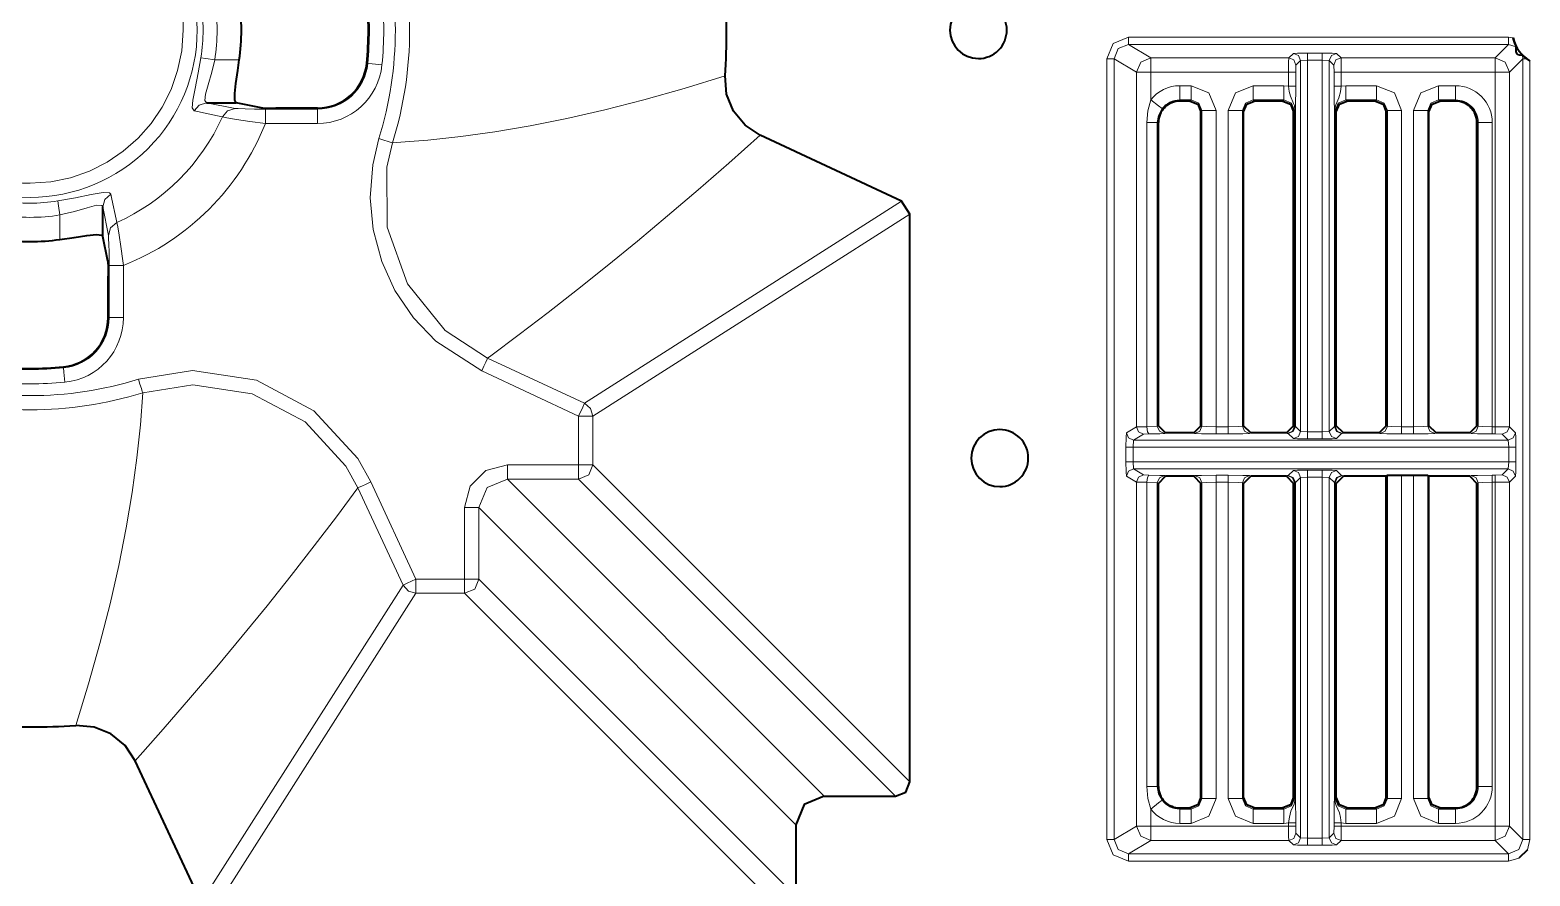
# Model space of a CAD drawing. Header units: millimetres. Extents: x 0 to 2941, y -405 to 1422.
# Drawn here: x 771.6 to 876.8, y 566.4 to 625.7 of the extents above; entities that cross this region are included whole.
import ezdxf

# ---------------------------------------------------------------- set-up
doc = ezdxf.new("R2010")
doc.units = ezdxf.units.MM
doc.layers.add('FINE', color=9, linetype='Continuous')
doc.layers.add('OUTLINE', color=7, linetype='Continuous')

msp = doc.modelspace()

# ---------------------------------------------------------------- linework, layer by layer
at = {"layer": 'FINE', "lineweight": 9}
for p, q in [((875.25, 625.18), (848.59, 625.18)), ((875.58, 625.14), (875.25, 625.18)), ((860.16, 624.05), (859.84, 623.73)), ((863.5, 623.73), (863.18, 624.05)), ((875.25, 624.68), (874.31, 623.73)), ((875.25, 624.68), (875.79, 624.52)), ((876.22, 623.93), (876.25, 623.68)), ((786.24, 623.59), (784.52, 623.59)), ((795.25, 623.34), (795.18, 623.35)), ((847.09, 623.68), (847.09, 568.95)), ((847.59, 623.68), (849.16, 622.73)), ((849.16, 622.73), (849.16, 597.87)), ((859.84, 623.73), (850.16, 623.73)), ((859.83, 622.73), (859.83, 621.76)), ((860.34, 623.23), (860.66, 623.55)), ((860.66, 623.55), (861.16, 623.57)), ((860.66, 597.56), (860.66, 623.55)), ((861.16, 623.57), (861.16, 597.53)), ((861.16, 623.57), (862.18, 623.57)), ((862.68, 623.55), (863, 623.23)), ((862.68, 623.55), (862.68, 597.56)), ((863, 623.23), (863.01, 622.73)), ((863.01, 622.73), (863.01, 621.76)), ((874.31, 623.73), (863.5, 623.73)), ((863.51, 621.76), (863.51, 622.73)), ((875.31, 622.73), (876.25, 623.68)), ((875.31, 597.87), (875.31, 622.73)), ((876.25, 623.68), (876.25, 568.95)), ((876.75, 568.95), (876.75, 623.53)), ((853, 621.79), (852.2, 621.79)), ((859.83, 621.76), (859.5, 621.79)), ((863.84, 621.79), (863.51, 621.76)), ((866, 621.79), (863.84, 621.79)), ((871.53, 621.79), (870.34, 621.79)), ((852.2, 620.71), (852.2, 620.79)), ((852.2, 620.79), (853, 620.79)), ((853, 620.79), (852.92, 620.71)), ((857.42, 620.71), (857.34, 620.79)), ((857.34, 620.79), (859.5, 620.79)), ((859.5, 620.79), (859.42, 620.71)), ((863.92, 620.71), (863.84, 620.79)), ((863.84, 620.79), (866, 620.79)), ((866, 620.79), (865.92, 620.71)), ((870.42, 620.71), (870.34, 620.79)), ((870.34, 620.79), (871.53, 620.79)), ((871.53, 620.79), (871.53, 620.71)), ((783.95, 620.59), (785.96, 620.2)), ((788.07, 620.14), (791.72, 620.14)), ((791.72, 620.21), (791.72, 620.14)), ((853.67, 619.96), (853.75, 620.04)), ((853.75, 620.04), (853.75, 597.92)), ((854.75, 597.89), (854.75, 620.04)), ((855.59, 620.04), (855.59, 597.89)), ((856.59, 597.92), (856.59, 620.04)), ((856.59, 620.04), (856.67, 619.96)), ((860.17, 619.96), (860.25, 620.04)), ((860.25, 620.04), (860.25, 597.92)), ((860.28, 620.04), (860.28, 597.91)), ((860.3, 597.91), (860.3, 620.04)), ((863.04, 620.04), (863.04, 597.91)), ((863.09, 620.04), (863.17, 619.96)), ((867.75, 597.89), (867.75, 620.04)), ((868.59, 620.04), (868.59, 597.89)), ((791.72, 619.14), (788.07, 619.14)), ((849.89, 619.21), (849.89, 597.89)), ((850.62, 619.21), (850.7, 619.21)), ((850.62, 597.92), (850.62, 619.21)), ((873.03, 619.21), (873.12, 619.21)), ((873.12, 619.21), (873.12, 597.92)), ((874.11, 597.89), (874.11, 619.21)), ((796.99, 617.79), (797.24, 617.8)), ((777.06, 611.3), (776.67, 613.3)), ((832.69, 613.69), (810.46, 599.53)), ((773.67, 612.73), (773.67, 611.01)), ((811.04, 598.62), (833.27, 612.78)), ((777.12, 605.54), (777.12, 609.19)), ((778.12, 609.19), (778.12, 605.54)), ((777.12, 605.54), (777.05, 605.54)), ((803.88, 602.86), (803.66, 602.7)), ((773.91, 602.08), (773.92, 602.01)), ((810.04, 598.62), (803.24, 601.8)), ((803.66, 602.7), (810.46, 599.53)), ((810.04, 595.21), (810.04, 598.62)), ((811.04, 598.62), (811.04, 595.21)), ((849.89, 597.89), (849.16, 597.87)), ((850.62, 597.92), (849.89, 597.89)), ((850.7, 597.96), (850.62, 597.92)), ((851.12, 597.42), (851.2, 597.46)), ((853.17, 597.46), (853.25, 597.42)), ((853.75, 597.92), (853.67, 597.96)), ((855.59, 597.89), (854.75, 597.89)), ((856.67, 597.96), (856.59, 597.92)), ((857.09, 597.42), (857.17, 597.46)), ((859.67, 597.46), (859.75, 597.42)), ((860.25, 597.92), (860.17, 597.96)), ((860.28, 597.91), (860.25, 597.92)), ((860.66, 597.56), (860.3, 597.91)), ((861.16, 597.53), (860.66, 597.56)), ((862.18, 597.53), (861.16, 597.53)), ((862.68, 597.56), (862.18, 597.53)), ((863.04, 597.91), (862.68, 597.56)), ((863.09, 597.92), (863.06, 597.91)), ((863.59, 597.42), (863.67, 597.46)), ((866.17, 597.46), (866.25, 597.42)), ((868.59, 597.89), (867.75, 597.89)), ((869.67, 597.96), (869.59, 597.92)), ((870.09, 597.42), (870.17, 597.46)), ((872.53, 597.46), (872.62, 597.42)), ((873.12, 597.92), (873.03, 597.96)), ((874.31, 597.89), (874.11, 597.89)), ((875.73, 597.45), (875.31, 597.87)), ((848.42, 596.45), (848.42, 595.43)), ((848.96, 596.95), (849.66, 597.37)), ((848.96, 596.95), (875.23, 596.95)), ((849.66, 597.37), (850.03, 597.39)), ((854.75, 597.39), (855.59, 597.39)), ((859.75, 597.42), (859.8, 597.42)), ((859.8, 597.42), (860.16, 597.06)), ((861.16, 597.03), (862.18, 597.03)), ((863.18, 597.06), (863.54, 597.42)), ((863.54, 597.42), (863.59, 597.42)), ((867.75, 597.39), (868.59, 597.39)), ((874.11, 597.39), (874.31, 597.39)), ((874.31, 597.39), (874.81, 597.37)), ((874.81, 597.37), (875.23, 596.95)), ((875.26, 596.45), (875.26, 595.43)), ((875.76, 595.43), (875.76, 596.45)), ((848.92, 595.43), (875.26, 595.43)), ((848.96, 594.93), (848.92, 595.43)), ((875.26, 595.43), (875.23, 594.93)), ((805.04, 595.21), (810.04, 595.21)), ((833.27, 572.99), (811.04, 595.21)), ((849.66, 594.51), (848.96, 594.93)), ((875.23, 594.93), (848.96, 594.93)), ((850.03, 594.5), (849.66, 594.51)), ((851.2, 594.42), (851.12, 594.46)), ((853.25, 594.46), (853.17, 594.42)), ((855.59, 594.49), (854.75, 594.49)), ((857.17, 594.42), (857.09, 594.46)), ((859.75, 594.46), (859.67, 594.42)), ((860.3, 593.97), (860.66, 594.32)), ((860.66, 594.32), (861.16, 594.35)), ((860.66, 569.08), (860.66, 594.32)), ((861.16, 594.35), (861.16, 569.06)), ((861.16, 594.35), (862.18, 594.35)), ((862.18, 569.06), (862.18, 594.35)), ((862.18, 594.35), (862.68, 594.32)), ((862.68, 594.32), (862.68, 569.08)), ((862.68, 594.32), (863.04, 593.97)), ((866.75, 594.46), (866.75, 571.84)), ((867.75, 571.84), (867.75, 594.48)), ((868.59, 594.48), (868.59, 571.84)), ((869.59, 571.84), (869.59, 594.46)), ((872.62, 594.46), (872.53, 594.42)), ((874.81, 594.51), (874.31, 594.49)), ((875.23, 594.93), (874.81, 594.51)), ((875.31, 594.01), (875.73, 594.43)), ((795.46, 594.02), (798.63, 587.21)), ((810.04, 594.22), (805.04, 594.22)), ((827.26, 571.99), (805.04, 594.22)), ((810.04, 594.22), (832.27, 571.99)), ((849.16, 594.01), (849.89, 594)), ((849.16, 594.01), (849.16, 569.9)), ((849.89, 594), (850.62, 593.96)), ((850.62, 572.67), (850.62, 593.96)), ((850.62, 593.96), (850.7, 593.92)), ((853.67, 593.92), (853.75, 593.96)), ((853.75, 593.96), (853.75, 571.84)), ((854.75, 571.84), (854.75, 594)), ((854.75, 594), (855.59, 594)), ((860.25, 593.96), (860.28, 593.97)), ((860.28, 593.97), (860.28, 571.84)), ((860.3, 571.84), (860.3, 593.97)), ((863.04, 593.97), (863.04, 571.84)), ((863.06, 571.84), (863.06, 593.97)), ((863.06, 593.97), (863.09, 593.96)), ((863.09, 593.96), (863.17, 593.92)), ((863.09, 571.84), (863.09, 593.96)), ((873.03, 593.92), (873.12, 593.96)), ((873.12, 593.96), (873.12, 572.67)), ((874.11, 572.67), (874.11, 594)), ((874.11, 594), (874.31, 594)), ((875.31, 569.9), (875.31, 594.01)), ((803.04, 592.22), (803.04, 587.21)), ((825.27, 569.99), (803.04, 592.22)), ((803.04, 587.21), (825.27, 564.99)), ((798.63, 586.22), (784.47, 563.99)), ((802.04, 586.22), (798.63, 586.22)), ((824.27, 563.99), (802.04, 586.22)), ((850.7, 572.67), (850.62, 572.67)), ((873.12, 572.67), (873.03, 572.67)), ((852.2, 571.09), (852.2, 571.17)), ((852.92, 571.17), (853, 571.09)), ((853.75, 571.84), (853.67, 571.92)), ((856.67, 571.92), (856.59, 571.84)), ((857.34, 571.09), (857.42, 571.17)), ((859.42, 571.17), (859.5, 571.09)), ((860.25, 571.84), (860.17, 571.92)), ((863.17, 571.92), (863.09, 571.84)), ((863.84, 571.09), (863.92, 571.17)), ((866.75, 571.84), (866.67, 571.92)), ((869.67, 571.92), (869.59, 571.84)), ((871.53, 571.17), (871.53, 571.09)), ((850.16, 569.9), (850.16, 571.09)), ((853, 571.09), (852.2, 571.09)), ((859.5, 571.09), (857.34, 571.09)), ((859.5, 570.09), (859.83, 570.12)), ((859.83, 570.12), (859.83, 569.9)), ((860.33, 569.9), (860.33, 570.12)), ((863.01, 570.12), (863.01, 569.9)), ((863.51, 569.9), (863.51, 570.12)), ((863.51, 570.12), (863.84, 570.09)), ((859.83, 569.9), (850.16, 569.9)), ((852.2, 570.09), (853, 570.09)), ((857.34, 570.09), (859.5, 570.09)), ((861.16, 569.06), (860.66, 569.08)), ((862.68, 569.08), (862.18, 569.06)), ((863, 569.4), (862.68, 569.08)), ((863.01, 569.9), (863, 569.4)), ((863.84, 570.09), (866, 570.09)), ((870.34, 570.09), (871.53, 570.09)), ((876.25, 568.95), (875.31, 569.9)), ((848.59, 567.95), (850.16, 568.9)), ((850.16, 568.9), (859.84, 568.9)), ((859.84, 568.9), (860.16, 568.58)), ((862.18, 569.06), (861.16, 569.06)), ((861.16, 568.56), (862.18, 568.56)), ((874.31, 568.9), (875.25, 567.95)), ((876.57, 568.23), (876.75, 568.95)), ((875.25, 567.95), (848.59, 567.95)), ((848.59, 567.45), (875.25, 567.45)), ((875.25, 567.45), (875.98, 567.64))]:
    msp.add_line(p, q, dxfattribs=at)
for points in [[(759.84, 625.69, 0.414211), (771.57, 613.96, 0.414218), (783.29, 625.69, 0.414214), (771.57, 637.42), (769.98, 637.31), (768.46, 637), (767.02, 636.49), (765.67, 635.81), (764.42, 634.96), (763.29, 633.97), (762.3, 632.84), (761.45, 631.59), (760.77, 630.24), (760.26, 628.79), (759.95, 627.27)], [(782.31, 625.69, 0.414214), (771.57, 636.43, 0.414214), (760.82, 625.69, 0.414214), (771.57, 614.95), (773.02, 615.05), (774.41, 615.33), (775.73, 615.8), (776.97, 616.42), (778.11, 617.2), (779.15, 618.11), (780.06, 619.14), (780.83, 620.29), (781.46, 621.53), (781.92, 622.85), (782.21, 624.24)]]:
    msp.add_lwpolyline(points, format="xyb", close=True, dxfattribs=at)
for points in [[(796.03, 618.08, 0.15187), (796.03, 633.3)], [(796.99, 617.79, 0.151867), (796.99, 633.59)], [(795.25, 623.34, 0.049515), (795.25, 628.04)], [(796.25, 623.24, 0.049498), (796.25, 628.14)], [(783.55, 623.75, 0.080633), (783.55, 627.64)], [(784.52, 623.59, 0.080661), (784.52, 627.79)], [(791.72, 620.14, 0.385547), (795.25, 623.34)], [(791.72, 619.14, 0.385515), (796.25, 623.24)], [(852.2, 621.79, 0.232236), (850.16, 620.79)], [(874.11, 619.21, 0.414223), (871.53, 621.79)], [(852.2, 620.79, 0.232235), (850.95, 620.18)], [(873.12, 619.21, 0.414214), (871.53, 620.79)], [(777.65, 612.2, 0.182774), (785.06, 619.6)], [(778.12, 609.19, 0.206644), (788.07, 619.14)], [(769.62, 613.71, 0.080633), (773.51, 613.71)], [(769.46, 612.73, 0.080596), (773.67, 612.73)], [(773.92, 602.01, 0.385535), (777.12, 605.54)], [(774.02, 601.01, 0.385539), (778.12, 605.54)], [(769.22, 602.01, 0.049515), (773.92, 602.01)], [(763.96, 601.22, 0.151862), (779.17, 601.22)], [(769.12, 601.01, 0.049477), (774.02, 601.01)], [(763.66, 600.27, 0.151877), (779.47, 600.27)], [(871.53, 571.09, 0.414214), (873.12, 572.67)], [(871.53, 570.09, 0.414223), (874.11, 572.67)], [(850.95, 571.71, 0.232253), (852.2, 571.09)], [(850.16, 571.09, 0.23223), (852.2, 570.09)]]:
    msp.add_lwpolyline(points, format="xyb", dxfattribs=at)
for points in [[(848.59, 625.18), (847.53, 624.74), (847.09, 623.68)], [(848.59, 624.68), (848.59, 624.83), (848.59, 625.18)], [(875.25, 624.68), (875.25, 624.83), (875.25, 625.18)], [(847.59, 623.68), (847.88, 624.39), (848.59, 624.68)], [(850.16, 623.73), (848.59, 624.68), (875.25, 624.68)], [(862.18, 624.07), (861.16, 624.07), (860.46, 624.07), (860.16, 624.05)], [(860.16, 624.05), (860.51, 623.9), (860.66, 623.55)], [(861.16, 624.07), (861.16, 623.92), (861.16, 623.57)], [(862.18, 624.07), (862.18, 623.92), (862.18, 623.57)], [(863.18, 624.05), (862.88, 624.07), (862.18, 624.07)], [(863.18, 624.05), (862.83, 623.9), (862.68, 623.55)], [(783.07, 620.03), (782.94, 620.24), (782.98, 620.78), (783.14, 621.6), (783.36, 622.69), (783.55, 623.75)], [(783.55, 623.75), (783.89, 623.69), (784.52, 623.59)], [(784.52, 623.59), (784.32, 622.73), (784.06, 621.85), (783.88, 621.19), (783.83, 620.76), (783.95, 620.59)], [(795.25, 623.34), (795.55, 623.31), (796.25, 623.24)], [(847.09, 623.68), (847.44, 623.68), (847.59, 623.68)], [(849.16, 569.9), (847.59, 568.95), (847.59, 623.68)], [(850.16, 623.73), (849.46, 623.44), (849.16, 622.73)], [(850.16, 622.73), (849.47, 622.73), (849.16, 622.73)], [(850.16, 622.73), (850.16, 623.43), (850.16, 623.73)], [(850.16, 620.79), (850.16, 622.73), (859.83, 622.73)], [(859.84, 623.73), (859.83, 623.43), (859.83, 622.73)], [(859.83, 622.73), (860.18, 622.73), (860.33, 622.73)], [(859.84, 623.73), (860.2, 623.59), (860.34, 623.23)], [(860.33, 621.76), (860.33, 622.73), (860.34, 623.23)], [(862.18, 597.53), (862.18, 623.57), (862.68, 623.55)], [(863.5, 623.73), (863.14, 623.59), (863, 623.23)], [(863.51, 622.73), (863.16, 622.73), (863.01, 622.73)], [(863.51, 622.73), (863.51, 623.43), (863.5, 623.73)], [(863.51, 622.73), (874.31, 622.73), (874.31, 597.89)], [(875.31, 622.73), (875.02, 623.44), (874.31, 623.73)], [(874.31, 622.73), (874.31, 623.43), (874.31, 623.73)], [(875.31, 622.73), (875.01, 622.73), (874.31, 622.73)], [(876.25, 623.68), (876.33, 623.68), (876.53, 623.68)], [(820.31, 622.48), (817.43, 621.6), (814.62, 620.8), (811.88, 620.1), (809.22, 619.49), (806.63, 618.98), (804.16, 618.56), (801.77, 618.22), (799.46, 617.97), (797.24, 617.8)], [(852.2, 620.79), (852.2, 621.1), (852.2, 621.79)], [(853, 620.79), (853, 621.1), (853, 621.79)], [(854.75, 620.04), (854.24, 621.28), (853, 621.79)], [(859.5, 621.79), (857.34, 621.79), (856.1, 621.28), (855.59, 620.04)], [(857.34, 620.79), (857.34, 621.1), (857.34, 621.79)], [(859.5, 620.79), (859.5, 621.1), (859.5, 621.79)], [(859.83, 621.76), (860.18, 621.76), (860.33, 621.76)], [(859.83, 621.76), (859.87, 621.39), (859.95, 621.05), (860.17, 620.53), (860.23, 620.4), (860.25, 620.29), (860.28, 620.14), (860.28, 620.07), (860.28, 620.04)], [(860.3, 620.04), (860.3, 620.05), (860.3, 620.08), (860.3, 620.14), (860.3, 620.19), (860.31, 620.26), (860.32, 620.76), (860.33, 621.23), (860.33, 621.76)], [(863.51, 621.76), (863.16, 621.76), (863.01, 621.76)], [(863.01, 621.76), (863.01, 621.17), (863.02, 620.62), (863.04, 620.21), (863.04, 620.1), (863.04, 620.07), (863.04, 620.04)], [(863.06, 597.91), (863.06, 620.04), (863.06, 620.11), (863.07, 620.2), (863.13, 620.44), (863.35, 620.94), (863.46, 621.35), (863.51, 621.76)], [(863.84, 621.79), (863.84, 621.1), (863.84, 620.79)], [(866, 621.79), (866, 621.1), (866, 620.79)], [(867.75, 620.04), (867.24, 621.28), (866, 621.79)], [(870.34, 621.79), (869.1, 621.28), (868.59, 620.04)], [(870.34, 621.79), (870.34, 621.1), (870.34, 620.79)], [(871.53, 621.79), (871.53, 621.1), (871.53, 620.79)], [(850.16, 620.79), (849.96, 620.03), (849.89, 619.21)], [(850.95, 620.18), (850.71, 620.37), (850.16, 620.79)], [(853, 620.79), (853.53, 620.57), (853.75, 620.04)], [(856.59, 620.04), (856.81, 620.57), (857.34, 620.79)], [(859.5, 620.79), (860.03, 620.57), (860.25, 620.04)], [(863.06, 620.04), (863.08, 620.04), (863.09, 620.04), (863.31, 620.57), (863.84, 620.79)], [(866, 620.79), (866.53, 620.57), (866.75, 620.04)], [(869.59, 620.04), (869.81, 620.57), (870.34, 620.79)], [(783.07, 620.03), (783.43, 620.43), (783.95, 620.59)], [(785.06, 619.6), (784.71, 619.68), (783.32, 619.97), (783.07, 620.03)], [(785.06, 619.6), (785.42, 620.03), (785.96, 620.2)], [(788.07, 619.14), (786.99, 619.28), (786.04, 619.42), (785.36, 619.54), (785.06, 619.6)], [(785.96, 620.2), (786.17, 620.18), (786.65, 620.16), (787.32, 620.14), (788.07, 620.14)], [(788.07, 619.14), (788.07, 619.83), (788.07, 620.14)], [(791.72, 620.14), (791.72, 619.83), (791.72, 619.14)], [(850.62, 619.21), (850.7, 619.71), (850.95, 620.18)], [(854.75, 620.04), (854.06, 620.04), (853.75, 620.04)], [(855.59, 620.04), (856.28, 620.04), (856.59, 620.04)], [(860.25, 620.04), (860.26, 620.04), (860.28, 620.04)], [(860.28, 620.04), (860.29, 620.04), (860.3, 620.04)], [(863.06, 620.04), (863.04, 620.04), (863.04, 620.04)], [(863.17, 597.96), (863.09, 597.92), (863.09, 620.04)], [(866.67, 619.96), (866.75, 620.04), (866.75, 597.92), (866.67, 597.96)], [(866.75, 620.04), (867.06, 620.04), (867.75, 620.04)], [(868.59, 620.04), (869.28, 620.04), (869.59, 620.04)], [(869.59, 597.92), (869.59, 620.04), (869.67, 619.96)], [(850.62, 619.21), (850.4, 619.21), (849.89, 619.21)], [(874.11, 619.21), (873.43, 619.21), (873.12, 619.21)], [(803.24, 601.8), (800.03, 603.89), (798.47, 605.51), (797.16, 607.43), (796.23, 609.47), (795.63, 611.7), (795.42, 613.94), (795.6, 616.25), (796.03, 618.08)], [(796.03, 618.08), (796.39, 617.97), (796.69, 617.88), (796.9, 617.81), (796.99, 617.79)], [(796.99, 617.79), (796.59, 616.09), (796.61, 611.88), (798.03, 607.91), (800.69, 604.64), (803.66, 602.7)], [(803.88, 602.86), (805.87, 604.34), (807.9, 605.89), (809.96, 607.5), (812.04, 609.17), (814.16, 610.9), (816.27, 612.66), (818.41, 614.49), (820.58, 616.37), (822.78, 618.31)], [(773.51, 613.71), (774.75, 613.93), (775.85, 614.16), (776.69, 614.31), (777.15, 614.28), (777.23, 614.19)], [(773.51, 613.71), (773.57, 613.37), (773.67, 612.73)], [(776.67, 613.3), (776.6, 613.4), (776.24, 613.41), (775.57, 613.24), (774.68, 612.98), (773.67, 612.73)], [(776.67, 613.3), (776.82, 613.82), (777.23, 614.19)], [(777.23, 614.19), (777.31, 613.84), (777.6, 612.44), (777.65, 612.2)], [(777.06, 611.3), (777.22, 611.83), (777.65, 612.2)], [(777.65, 612.2), (777.72, 611.89), (777.82, 611.31), (777.94, 610.52), (778.08, 609.52), (778.12, 609.19)], [(777.12, 609.19), (777.12, 609.42), (777.11, 610.12), (777.1, 610.68), (777.08, 611.08), (777.06, 611.3)], [(777.12, 609.19), (777.42, 609.19), (778.12, 609.19)], [(777.12, 605.54), (777.42, 605.54), (778.12, 605.54)], [(773.92, 602.01), (773.95, 601.7), (774.02, 601.01)], [(779.17, 601.22), (782.96, 601.83), (787.46, 601.15), (791.47, 599.01), (794.55, 595.67), (795.46, 594.02)], [(803.24, 601.8), (803.39, 602.13), (803.53, 602.42), (803.62, 602.62), (803.66, 602.7)], [(779.17, 601.22), (779.28, 600.87), (779.38, 600.57), (779.44, 600.36), (779.47, 600.27)], [(794.56, 593.6), (793.71, 595.12), (790.86, 598.22), (787.14, 600.2), (782.98, 600.83), (779.47, 600.27)], [(774.77, 576.95), (775.67, 579.86), (776.47, 582.7), (777.18, 585.47), (777.79, 588.17), (778.31, 590.79), (778.73, 593.28), (779.06, 595.7), (779.31, 598.03), (779.47, 600.27)], [(810.04, 598.62), (810.33, 599.25), (810.46, 599.53)], [(810.04, 598.62), (810.73, 598.62), (811.04, 598.62)], [(810.46, 599.53), (810.88, 599.16), (811.04, 598.62)], [(849.16, 597.87), (848.46, 597.45), (848.43, 597.15), (848.42, 596.45)], [(849.16, 597.87), (849.31, 597.52), (849.66, 597.37)], [(849.89, 597.89), (849.93, 597.54), (850.03, 597.39)], [(850.62, 597.92), (850.77, 597.57), (851.12, 597.42)], [(853.25, 597.42), (853.6, 597.57), (853.75, 597.92)], [(854.75, 597.89), (854.06, 597.9), (853.75, 597.92)], [(854.75, 597.39), (854.75, 597.54), (854.75, 597.89)], [(856.59, 597.92), (856.28, 597.9), (855.59, 597.89)], [(855.59, 597.39), (855.59, 597.54), (855.59, 597.89)], [(856.59, 597.92), (856.73, 597.57), (857.09, 597.42)], [(860.25, 597.92), (860.1, 597.57), (859.75, 597.42)], [(860.3, 597.91), (860.15, 597.56), (859.8, 597.42)], [(860.28, 597.91), (860.14, 597.56), (859.8, 597.42)], [(860.66, 597.56), (860.51, 597.2), (860.16, 597.06)], [(860.3, 597.91), (860.29, 597.91), (860.28, 597.91)], [(861.16, 597.53), (861.16, 597.18), (861.16, 597.03)], [(862.18, 597.53), (862.18, 597.18), (862.18, 597.03)], [(862.68, 597.56), (862.83, 597.2), (863.18, 597.06)], [(863.04, 597.91), (863.19, 597.56), (863.54, 597.42)], [(863.06, 597.91), (863.04, 597.91), (863.04, 597.91)], [(863.06, 597.91), (863.2, 597.56), (863.54, 597.42)], [(863.09, 597.92), (863.23, 597.57), (863.59, 597.42)], [(866.25, 597.42), (866.6, 597.57), (866.75, 597.92)], [(867.75, 597.89), (867.06, 597.9), (866.75, 597.92)], [(867.75, 597.39), (867.75, 597.54), (867.75, 597.89)], [(869.59, 597.92), (869.28, 597.9), (868.59, 597.89)], [(868.59, 597.39), (868.59, 597.54), (868.59, 597.89)], [(870.09, 597.42), (869.73, 597.57), (869.59, 597.92)], [(872.62, 597.42), (872.97, 597.57), (873.12, 597.92)], [(874.11, 597.89), (873.43, 597.9), (873.12, 597.92)], [(874.11, 597.39), (874.11, 597.54), (874.11, 597.89)], [(874.31, 597.89), (874.31, 597.54), (874.31, 597.39)], [(875.31, 597.87), (875.01, 597.88), (874.31, 597.89)], [(875.31, 597.87), (875.16, 597.52), (874.81, 597.37)], [(848.42, 596.45), (848.57, 596.45), (848.92, 596.45)], [(848.46, 597.45), (848.61, 597.1), (848.96, 596.95)], [(875.23, 596.95), (875.26, 596.45), (848.92, 596.45)], [(848.92, 595.43), (848.92, 596.45), (848.96, 596.95)], [(850.03, 597.39), (850.79, 597.4), (851.12, 597.42)], [(853.25, 597.42), (853.72, 597.4), (854.75, 597.39)], [(855.59, 597.39), (856.62, 597.4), (857.09, 597.42)], [(860.16, 597.06), (860.46, 597.04), (861.16, 597.03)], [(862.18, 597.03), (862.88, 597.04), (863.18, 597.06)], [(866.25, 597.42), (866.72, 597.4), (867.75, 597.39)], [(868.59, 597.39), (869.62, 597.4), (870.09, 597.42)], [(872.62, 597.42), (873.08, 597.4), (874.11, 597.39)], [(875.73, 597.45), (875.58, 597.1), (875.23, 596.95)], [(875.76, 596.45), (875.6, 596.45), (875.26, 596.45)], [(875.76, 596.45), (875.75, 597.15), (875.73, 597.45)], [(848.42, 595.43), (848.57, 595.43), (848.92, 595.43)], [(848.42, 595.43), (848.43, 594.73), (848.46, 594.43), (849.16, 594.01)], [(875.76, 595.43), (875.6, 595.43), (875.26, 595.43)], [(875.73, 594.43), (875.75, 594.73), (875.76, 595.43)], [(802.04, 592.22), (802.44, 593.72), (803.54, 594.81), (805.04, 595.21)], [(805.04, 595.21), (805.04, 594.53), (805.04, 594.22)], [(810.04, 595.21), (810.73, 595.21), (811.04, 595.21)], [(810.04, 595.21), (810.04, 594.53), (810.04, 594.22)], [(811.04, 595.21), (810.75, 594.51), (810.04, 594.22)], [(848.46, 594.43), (848.61, 594.78), (848.96, 594.93)], [(849.16, 594.01), (849.31, 594.36), (849.66, 594.51)], [(849.89, 594), (849.93, 594.34), (850.03, 594.5)], [(851.12, 594.46), (850.79, 594.48), (850.03, 594.5)], [(850.62, 593.96), (850.77, 594.31), (851.12, 594.46)], [(854.75, 594.49), (853.72, 594.48), (853.25, 594.46)], [(853.25, 594.46), (853.6, 594.31), (853.75, 593.96)], [(854.75, 594.49), (854.75, 594.34), (854.75, 594)], [(855.59, 594.49), (855.59, 594.34), (855.59, 594)], [(857.09, 594.46), (856.62, 594.48), (855.59, 594.49)], [(857.09, 594.46), (856.73, 594.31), (856.59, 593.96)], [(860.16, 594.82), (859.8, 594.47), (859.75, 594.46)], [(859.75, 594.46), (860.1, 594.31), (860.25, 593.96)], [(859.8, 594.47), (860.15, 594.32), (860.3, 593.97)], [(859.8, 594.47), (860.14, 594.32), (860.28, 593.97)], [(862.18, 594.85), (861.16, 594.85), (860.46, 594.84), (860.16, 594.82)], [(860.16, 594.82), (860.51, 594.68), (860.66, 594.32)], [(861.16, 594.85), (861.16, 594.7), (861.16, 594.35)], [(862.18, 594.85), (862.18, 594.7), (862.18, 594.35)], [(863.54, 594.47), (863.18, 594.82), (862.88, 594.84), (862.18, 594.85)], [(863.18, 594.82), (862.83, 594.68), (862.68, 594.32)], [(863.54, 594.47), (863.19, 594.32), (863.04, 593.97)], [(863.54, 594.47), (863.2, 594.32), (863.06, 593.97)], [(863.59, 594.46), (863.23, 594.31), (863.09, 593.96)], [(863.67, 594.42), (863.59, 594.46), (863.54, 594.47)], [(874.31, 594.49), (874.11, 594.49), (873.08, 594.48), (872.62, 594.46)], [(873.12, 593.96), (872.97, 594.31), (872.62, 594.46)], [(874.11, 594), (874.11, 594.34), (874.11, 594.49)], [(874.31, 594), (874.31, 594.34), (874.31, 594.49)], [(875.31, 594.01), (875.16, 594.36), (874.81, 594.51)], [(875.73, 594.43), (875.58, 594.78), (875.23, 594.93)], [(794.56, 593.6), (793.06, 591.58), (791.5, 589.53), (789.88, 587.45), (788.19, 585.34), (786.44, 583.2), (784.66, 581.06), (782.82, 578.9), (780.91, 576.7), (778.95, 574.48)], [(783.57, 564.57), (797.73, 586.79), (794.56, 593.6)], [(795.46, 594.02), (795.13, 593.86), (794.84, 593.73), (794.64, 593.64), (794.56, 593.6)], [(805.04, 594.22), (803.62, 593.63), (803.04, 592.22)], [(849.89, 594), (849.89, 572.67), (849.96, 571.84), (850.16, 571.09)], [(853.75, 593.96), (854.06, 593.98), (854.75, 594)], [(855.59, 594), (856.28, 593.98), (856.59, 593.96)], [(855.59, 594), (855.59, 571.84), (856.1, 570.6), (857.34, 570.09)], [(856.59, 571.84), (856.59, 593.96), (856.67, 593.92)], [(860.17, 593.92), (860.25, 593.96), (860.25, 571.84)], [(860.28, 593.97), (860.29, 593.97), (860.3, 593.97)], [(863.04, 593.97), (863.04, 593.97), (863.06, 593.97)], [(874.31, 594), (874.31, 569.9), (863.51, 569.9)], [(873.12, 593.96), (873.43, 593.98), (874.11, 594)], [(874.31, 594), (875.01, 594), (875.31, 594.01)], [(798.63, 587.21), (802.04, 587.21), (802.04, 592.22)], [(802.04, 592.22), (802.73, 592.22), (803.04, 592.22)], [(798.63, 587.21), (798.01, 586.92), (797.73, 586.79)], [(798.63, 587.21), (798.63, 586.53), (798.63, 586.22)], [(802.04, 587.21), (802.04, 586.53), (802.04, 586.22)], [(802.04, 587.21), (802.73, 587.21), (803.04, 587.21)], [(803.04, 587.21), (802.75, 586.51), (802.04, 586.22)], [(798.63, 586.22), (798.1, 586.37), (797.73, 586.79)], [(850.62, 572.67), (850.4, 572.67), (849.89, 572.67)], [(850.95, 571.71), (850.71, 572.16), (850.62, 572.67)], [(873.12, 572.67), (873.43, 572.67), (874.11, 572.67)], [(850.16, 571.09), (850.71, 571.52), (850.95, 571.71)], [(853.75, 571.84), (853.53, 571.31), (853, 571.09)], [(853, 570.09), (854.24, 570.6), (854.75, 571.84)], [(854.75, 571.84), (854.06, 571.84), (853.75, 571.84)], [(855.59, 571.84), (856.28, 571.84), (856.59, 571.84)], [(857.34, 571.09), (856.81, 571.31), (856.59, 571.84)], [(860.25, 571.84), (860.03, 571.31), (859.5, 571.09)], [(860.28, 571.84), (860.28, 571.77), (860.27, 571.68), (860.21, 571.44), (859.99, 570.94), (859.88, 570.53), (859.83, 570.12)], [(860.25, 571.84), (860.26, 571.84), (860.28, 571.84)], [(860.28, 571.84), (860.29, 571.84), (860.3, 571.84)], [(860.33, 570.12), (860.33, 570.71), (860.32, 571.26), (860.3, 571.67), (860.3, 571.78), (860.3, 571.81), (860.3, 571.84)], [(863.04, 571.84), (863.04, 571.83), (863.04, 571.8), (863.04, 571.74), (863.04, 571.69), (863.03, 571.62), (863.02, 571.12), (863.01, 570.65), (863.01, 570.12)], [(863.06, 571.84), (863.04, 571.84), (863.04, 571.84)], [(863.06, 571.84), (863.08, 571.84), (863.09, 571.84)], [(863.51, 570.12), (863.47, 570.49), (863.39, 570.83), (863.16, 571.35), (863.11, 571.48), (863.08, 571.59), (863.06, 571.74), (863.06, 571.81), (863.06, 571.84)], [(863.84, 571.09), (863.31, 571.31), (863.09, 571.84)], [(865.92, 571.17), (866, 571.09), (863.84, 571.09)], [(866.75, 571.84), (866.53, 571.31), (866, 571.09)], [(866, 570.09), (867.24, 570.6), (867.75, 571.84)], [(866.75, 571.84), (867.06, 571.84), (867.75, 571.84)], [(869.59, 571.84), (869.28, 571.84), (868.59, 571.84)], [(868.59, 571.84), (869.1, 570.6), (870.34, 570.09)], [(870.34, 571.09), (869.81, 571.31), (869.59, 571.84)], [(871.53, 571.09), (870.34, 571.09), (870.42, 571.17)], [(852.2, 570.09), (852.2, 570.78), (852.2, 571.09)], [(853, 570.09), (853, 570.78), (853, 571.09)], [(857.34, 570.09), (857.34, 570.78), (857.34, 571.09)], [(859.5, 570.09), (859.5, 570.78), (859.5, 571.09)], [(859.83, 570.12), (860.18, 570.12), (860.33, 570.12)], [(863.51, 570.12), (863.16, 570.12), (863.01, 570.12)], [(863.84, 571.09), (863.84, 570.78), (863.84, 570.09)], [(866, 571.09), (866, 570.78), (866, 570.09)], [(870.34, 571.09), (870.34, 570.78), (870.34, 570.09)], [(871.53, 571.09), (871.53, 570.78), (871.53, 570.09)], [(850.16, 568.9), (850.16, 569.2), (850.16, 569.9), (849.47, 569.9), (849.16, 569.9)], [(849.16, 569.9), (849.46, 569.19), (850.16, 568.9)], [(859.83, 569.9), (860.18, 569.9), (860.33, 569.9)], [(859.83, 569.9), (859.83, 569.2), (859.84, 568.9)], [(859.84, 568.9), (860.2, 569.04), (860.34, 569.4)], [(860.16, 568.58), (860.51, 568.73), (860.66, 569.08)], [(860.66, 569.08), (860.34, 569.4), (860.33, 569.9)], [(863.18, 568.58), (862.83, 568.73), (862.68, 569.08)], [(863.5, 568.9), (863.14, 569.04), (863, 569.4)], [(863.51, 569.9), (863.16, 569.9), (863.01, 569.9)], [(863.5, 568.9), (874.31, 568.9), (874.31, 569.2), (874.31, 569.9)], [(863.5, 568.9), (863.51, 569.2), (863.51, 569.9)], [(875.31, 569.9), (875.01, 569.9), (874.31, 569.9)], [(874.31, 568.9), (875.02, 569.19), (875.31, 569.9)], [(847.09, 568.95), (847.44, 568.95), (847.59, 568.95)], [(847.09, 568.95), (847.53, 567.89), (848.59, 567.45)], [(848.59, 567.95), (847.88, 568.25), (847.59, 568.95)], [(860.16, 568.58), (860.46, 568.56), (861.16, 568.56)], [(861.16, 568.56), (861.16, 568.71), (861.16, 569.06)], [(862.18, 568.56), (862.18, 568.71), (862.18, 569.06)], [(862.18, 568.56), (862.88, 568.56), (863.18, 568.58), (863.5, 568.9)], [(876.25, 568.95), (875.96, 568.25), (875.25, 567.95)], [(876.25, 568.95), (876.4, 568.95), (876.75, 568.95)], [(848.59, 567.45), (848.59, 567.8), (848.59, 567.95)], [(875.25, 567.45), (875.25, 567.8), (875.25, 567.95)]]:
    msp.add_lwpolyline(points, dxfattribs=at)
at = {"layer": 'OUTLINE', "lineweight": 40}
for p, q in [((876.75, 623.53), (876.53, 623.68)), ((852.92, 620.71), (852.2, 620.71)), ((859.42, 620.71), (857.42, 620.71)), ((865.92, 620.71), (863.92, 620.71)), ((871.53, 620.71), (870.42, 620.71)), ((783.95, 620.59), (786.03, 620.59)), ((787.78, 620.24), (786.03, 620.59)), ((791.72, 620.21), (788.81, 620.21)), ((853.67, 597.96), (853.67, 619.96)), ((856.67, 597.96), (856.67, 619.96)), ((860.17, 597.96), (860.17, 619.96)), ((863.17, 597.96), (863.17, 619.96)), ((866.67, 597.96), (866.67, 619.96)), ((869.67, 597.96), (869.67, 619.96)), ((850.7, 597.96), (850.7, 619.21)), ((873.03, 597.96), (873.03, 619.21)), ((776.67, 611.23), (776.67, 613.3)), ((777.02, 609.48), (776.67, 611.23)), ((777.05, 605.54), (777.05, 608.45)), ((851.2, 597.46), (850.7, 597.96)), ((853.17, 597.46), (851.2, 597.46)), ((853.67, 597.96), (853.17, 597.46)), ((857.17, 597.46), (856.67, 597.96)), ((859.67, 597.46), (857.17, 597.46)), ((860.17, 597.96), (859.67, 597.46)), ((866.67, 597.96), (866.17, 597.46)), ((870.17, 597.46), (869.67, 597.96)), ((872.53, 597.46), (870.17, 597.46)), ((873.03, 597.96), (872.53, 597.46)), ((853.17, 594.42), (851.2, 594.42)), ((853.17, 594.42), (853.67, 593.92)), ((859.67, 594.42), (857.17, 594.42)), ((859.67, 594.42), (860.17, 593.92)), ((863.17, 593.92), (863.67, 594.42)), ((866.75, 594.46), (866.67, 594.42)), ((868.59, 594.48), (867.75, 594.48)), ((869.59, 594.46), (869.67, 594.42)), ((869.67, 571.92), (869.67, 594.42)), ((872.53, 594.42), (869.67, 594.42)), ((872.53, 594.42), (873.03, 593.92)), ((853.67, 571.92), (853.67, 593.92)), ((860.17, 571.92), (860.17, 593.92)), ((863.17, 571.92), (863.17, 593.92)), ((873.03, 572.67), (873.03, 593.92)), ((783.57, 564.57), (778.95, 574.48)), ((827.26, 571.99), (832.27, 571.99)), ((852.2, 571.17), (852.92, 571.17)), ((857.42, 571.17), (859.42, 571.17)), ((863.92, 571.17), (865.92, 571.17)), ((870.42, 571.17), (871.53, 571.17)), ((825.27, 569.99), (825.27, 564.99)), ((876.57, 568.23), (875.98, 567.64))]:
    msp.add_line(p, q, dxfattribs=at)
for points in [[(795.18, 623.35, 0.049503), (795.18, 628.03)], [(822.78, 618.31), (821.71, 619.02), (820.9, 620.01), (820.41, 621.2), (820.31, 622.48, 0.032838), (820.31, 628.9)], [(786.24, 623.59, 0.071289), (786.24, 627.79)], [(875.58, 625.14, 0.207963), (876.75, 623.53)], [(791.72, 620.21, 0.385528), (795.18, 623.35)], [(852.2, 620.71, 0.414214), (850.7, 619.21)], [(873.03, 619.21, 0.414214), (871.53, 620.71)], [(769.46, 611.01, 0.071324), (773.67, 611.01), (774.67, 611.16), (775.56, 611.29), (776.23, 611.35), (776.6, 611.31), (776.67, 611.23)], [(773.91, 602.08, 0.385553), (777.05, 605.54)], [(769.22, 602.08, 0.049503), (773.91, 602.08)], [(768.36, 576.95, 0.032878), (774.77, 576.95)], [(850.7, 572.67, 0.414214), (852.2, 571.17)], [(871.53, 571.17, 0.414214), (873.03, 572.67)]]:
    msp.add_lwpolyline(points, format="xyb", dxfattribs=at)
for points in [[(836.07, 625.69, 0.414201), (838.07, 623.69, 0.414226), (840.07, 625.69, 0.414226), (838.07, 627.69, 0.414201)], [(837.57, 595.69, 0.414201), (839.57, 593.69, 0.414226), (841.57, 595.69, 0.414226), (839.57, 597.69, 0.414201)]]:
    msp.add_lwpolyline(points, format="xyb", close=True, dxfattribs=at)
for points in [[(875.79, 624.52), (875.79, 624.54), (875.76, 624.6), (875.69, 624.77), (875.62, 624.99), (875.58, 625.14)], [(875.79, 624.52), (875.77, 624.45), (875.75, 624.28), (875.76, 624.17), (875.8, 624.07), (875.81, 624.05), (875.81, 624.05), (875.81, 624.04), (875.81, 624.04), (875.82, 624.04), (875.82, 624.04), (875.82, 624.04), (875.82, 624.03), (875.83, 624.02), (875.85, 624.01), (875.89, 623.98), (875.99, 623.94), (876.22, 623.93)], [(876.53, 623.68), (876.36, 623.81), (876.27, 623.89), (876.23, 623.92), (876.22, 623.93)], [(786.03, 620.59), (785.92, 620.77), (785.92, 621.24), (786, 621.95), (786.13, 622.85), (786.24, 623.59)], [(852.92, 620.71), (853.45, 620.49), (853.67, 619.96)], [(856.67, 619.96), (856.89, 620.49), (857.42, 620.71)], [(859.42, 620.71), (859.95, 620.49), (860.17, 619.96)], [(863.17, 619.96), (863.39, 620.49), (863.92, 620.71)], [(865.92, 620.71), (866.45, 620.49), (866.67, 619.96)], [(869.67, 619.96), (869.89, 620.49), (870.42, 620.71)], [(787.78, 620.24), (787.89, 620.23), (788.09, 620.22), (788.37, 620.21), (788.71, 620.21), (788.81, 620.21)], [(833.27, 572.99), (833.27, 612.78), (832.69, 613.69), (822.78, 618.31)], [(777.02, 609.48), (777.03, 609.37), (777.04, 609.17), (777.04, 608.88), (777.05, 608.54), (777.05, 608.45)], [(866.17, 597.46), (863.67, 597.46), (863.17, 597.96)], [(850.7, 572.67), (850.7, 593.92), (851.2, 594.42)], [(856.67, 571.92), (856.67, 593.92), (857.17, 594.42)], [(866.67, 571.92), (866.67, 594.42), (863.67, 594.42)], [(867.75, 594.48), (867.06, 594.47), (866.75, 594.46)], [(869.59, 594.46), (869.28, 594.47), (868.59, 594.48)], [(778.95, 574.48), (778.24, 575.55), (777.24, 576.36), (776.06, 576.84), (774.77, 576.95)], [(832.27, 571.99), (832.98, 572.28), (833.27, 572.99)], [(827.26, 571.99), (825.85, 571.41), (825.27, 569.99)], [(853.67, 571.92), (853.45, 571.39), (852.92, 571.17)], [(857.42, 571.17), (856.89, 571.39), (856.67, 571.92)], [(860.17, 571.92), (859.95, 571.39), (859.42, 571.17)], [(863.92, 571.17), (863.39, 571.39), (863.17, 571.92)], [(866.67, 571.92), (866.45, 571.39), (865.92, 571.17)], [(870.42, 571.17), (869.89, 571.39), (869.67, 571.92)]]:
    msp.add_lwpolyline(points, dxfattribs=at)

doc.saveas('drawing.dxf')
